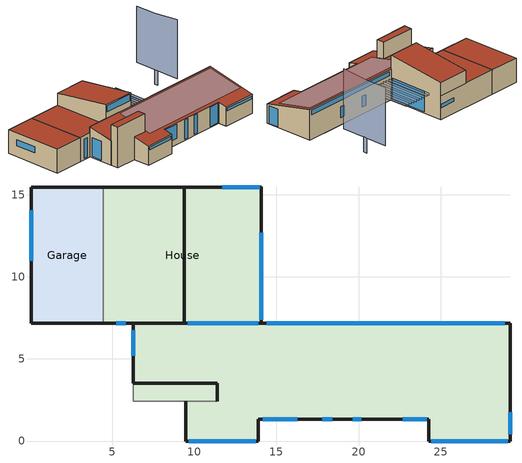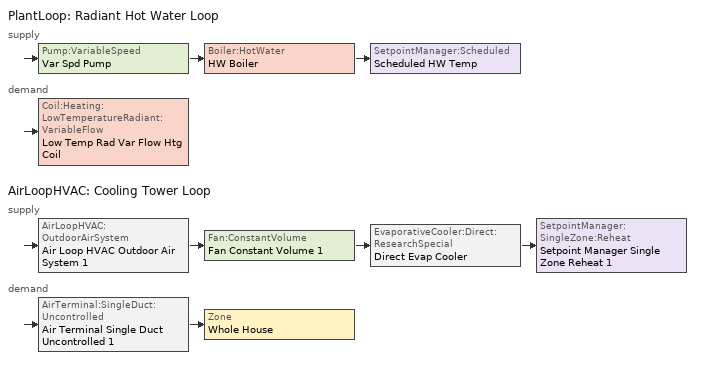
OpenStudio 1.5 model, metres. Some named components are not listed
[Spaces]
House
 floor ground (Radiant Slab Construction): 14.07,15.47 14.07,7.16 4.45,7.16 4.45,15.47 z0; 29.24,7.16 29.24,0 24.28,0 24.28,7.16 z0; 13.88,7.16 13.88,0 9.47,0 9.47,2.42 11.4,2.42 11.4,3.53 6.28,3.53 6.28,7.16 z0; 24.28,7.16 24.28,1.31 13.88,1.31 13.88,7.16 z0
 floor adiabatic (Air Wall 1): 11.4,3.53 11.4,2.42 6.28,2.42 6.28,3.53 z0
 wall outside: 24.28,0 29.24,0 / 9.47,0 13.88,0 z0:2.73; 14.07,15.47 9.4,15.47 z3.38:5.13; 14.07,15.47 4.45,15.47 / 4.45,7.16 6.28,7.16 z0:3.38; 9.4,7.16 6.28,7.16 z3.38:4.29; 29.24,7.16 14.07,7.16 z0:4.29; 24.28,1.31,3.01 24.28,1.31,0 24.28,0,0 24.28,0,2.73; 14.07,7.16,6.2 14.07,7.16,0 14.07,15.47,0 14.07,15.47,5.13; 13.88,1.31,3.01 13.88,0,2.73 13.88,0,0 13.88,1.31,0; 9.47,2.42,3.26 9.47,2.42,0 9.47,0,0 9.47,0,2.73; 29.24,7.16,4.29 29.24,0,2.73 29.24,0,0 29.24,7.16,0; 9.4,7.16,6.2 9.4,15.47,5.13 9.4,15.47,3.38 9.4,7.16,3.38; 6.28,7.16,4.29 6.28,7.16,0 6.28,3.53,0 6.28,3.53,3.5; 14.07,7.16,4.29 14.07,7.16,0 6.28,7.16,0 6.28,7.16,3.38 9.4,7.16,3.38 9.4,7.16,4.29
 wall outside (ASHRAE 189.1-2009 ExtWall Mass ClimateZone 7-8): 13.88,1.31 24.28,1.31 z0:3.01; 11.4,3.53 6.28,3.53 z3.5:5.79; 11.4,2.42,5.79 11.4,2.42,3.26 11.4,3.53,3.5 11.4,3.53,5.79
 wall outside (ASHRAE 90.1-2007 ExtWall SteelFrame ClimateZone alt-res 2-6): 9.4,7.16 14.07,7.16 z4.29:6.2
 wall adiabatic (ASHRAE 189.1-2009 ExtWall Mass ClimateZone 7-8): 6.28,3.53 11.4,3.53 z0:3.5; 11.4,2.42 9.47,2.42 z0:3.26; 6.28,3.53 6.28,2.42 z0:5.79; 11.4,3.53,3.5 11.4,3.53,0 11.4,2.42,0 11.4,2.42,3.26; 6.28,2.42,5.79 6.28,2.42,0 9.47,2.42,0 9.47,2.42,3.26 11.4,2.42,3.26 11.4,2.42,5.79
 wall to Garage: 4.45,15.47 4.45,7.16 z0:3.38
 window: 14.16,1.31 16.27,1.31 z0.87:2.83; 17.8,1.31 18.41,1.31 z0.17:2.88; 19.64,1.31 20.17,1.31 z0.16:2.9; 22.68,1.31 24.15,1.31 z0.11:2.9; 9.66,0 13.74,0 z2.12:2.51; 24.42,0 29.09,0 z2.17:2.52; 29.24,0.4 29.24,1.77 z0.09:2.57; 28.89,7.16 14.4,7.16 z3.48:4.05; 23.43,7.16 22.83,7.16 / 19.42,7.16 18.82,7.16 z1.03:2.5; 14.07,7.4 14.07,12.67 z0.19:3.06; 13.99,15.47 11.69,15.47 z1.68:2.15; 9.59,7.16 13.9,7.16 z5.15:6.03; 5.23,7.16 5.81,7.16 z0.17:2.87; 6.28,6.76 6.28,5.2 z0.17:2.86
 roof outside: 14.07,7.16,6.2 14.07,15.47,5.13 9.4,15.47,5.13 9.4,7.16,6.2; 6.28,7.16,4.29 6.28,3.53,3.5 11.4,3.53,3.5 11.4,2.42,3.26 9.47,2.42,3.26 9.47,0,2.73 13.88,0,2.73 13.88,1.31,3.01 24.28,1.31,3.01 24.28,0,2.73 29.24,0,2.73 29.24,7.16,4.29; 9.4,7.16 9.4,15.47 4.45,15.47 4.45,7.16 z3.38
 roof outside (ASHRAE 189.1-2009 ExtWall Mass ClimateZone 7-8): 11.4,2.42 11.4,3.53 6.28,3.53 6.28,2.42 z5.79
Garage
 floor ground: 4.45,15.47 4.45,7.16 0.07,7.16 0.07,15.47 z0
 wall outside: 4.45,15.47 0.07,15.47 0.07,7.16 4.45,7.16 z0:3.38
 window: 0.07,14.06 0.07,10.98 z1.58:2.44
 roof outside: 4.45,7.16 4.45,15.47 0.07,15.47 0.07,7.16 z3.38
shading: 14.18,7.33 14.18,13.57 / 14.64,7.33 14.64,13.57 / 15.16,7.33 15.16,13.57 / 15.62,7.33 15.62,13.57 / 16.11,7.33 16.11,13.57 / 16.59,7.33 16.59,13.57 / 17.03,7.33 17.03,13.57 / 17.45,7.33 17.45,13.57 / 17.91,7.33 17.91,13.57 / 18.4,7.33 18.4,13.57 z2.83:3.14; 27.12,14.74 27.12,14.28 z0:2.08; 14.13,7.16,4.29 14.13,3.12,3.41 14.13,3.09,0 14.13,7.16,0; 27.12,10.93,10.45 27.12,10.93,2.08 27.12,17.87,2.08 27.12,17.87,10.1 27.12,14.74,10.1; 11.63,6.78,4.31 11.63,1.7,3.2 28.83,1.7,3.2 28.83,6.78,4.31
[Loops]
PlantLoop 'Radiant Hot Water Loop'
 supply: Pump:VariableSpeed 'Var Spd Pump' > Boiler:HotWater 'HW Boiler' > SetpointManager:Scheduled 'Scheduled HW Temp'
 demand: Coil:Heating:LowTemperatureRadiant:VariableFlow 'Low Temp Rad Var Flow Htg Coil'
AirLoopHVAC 'Cooling Tower Loop'
 supply: AirLoopHVAC:OutdoorAirSystem 'Air Loop HVAC Outdoor Air System 1' > Fan:ConstantVolume 'Fan Constant Volume 1' > EvaporativeCooler:Direct:ResearchSpecial 'Direct Evap Cooler' > SetpointManager:SingleZone:Reheat 'Setpoint Manager Single Zone Reheat 1'
 demand: AirTerminal:SingleDuct:Uncontrolled 'Air Terminal Single Duct Uncontrolled 1' > Zone 'Whole House'
[Building]
Building 1: North Axis {deg}=-0; Space Type=90.1-2007 - MidriseApartment - Apartment 1; Default Construction Set=90.1-2007 - CZ5-6 - MidriseApartment 1
[ClimateZones]
Climate Zone Institution Name 1=ASHRAE; Climate Zone Document Name 1=ANSI/ASHRAE Standard 169; Climate Zone Document Year 1=2006; Climate Zone Value 1=5B; Climate Zone Institution Name 2=CEC; Climate Zone Document Name 2=California Climate Zone Descriptions; Climate Zone Document Year 2=1995
[Site]
Site 1: Latitude {deg}=40.13; Longitude {deg}=-105.24; Time Zone {hr}=-7; Elevation {m}=1689
[SizingPeriod:DesignDay] Barometric Pressure {Pa}=83011; Sky Clearness=0; Rain Indicator=0; Snow Indicator=0; Day of Month=21; Daylight Saving Time Indicator=0; Humidity Indicating Type=Wetbulb; Dry-Bulb Temperature Range Modifier Type=DefaultMultipliers
Name | Maximum Dry-Bulb Temperature {C} | Daily Dry-Bulb Temperature Range {deltaC} | Humidity Indicating Conditions at Maximum Dry-Bulb {BasedOnField A3} | Wind Speed {m/s} | Wind Direction {deg} | Month | Day Type | Solar Model Indicator | ASHRAE Taub | ASHRAE Taud
Denver Intl Ap Ann Clg .4% Condns DB=>MWB | 34.6 | 15.2 | 15.7 | 4.2 | 80 | 7 | SummerDesignDay | ASHRAETau | 0.424 | 2.012
Denver Intl Ap Ann Clg .4% Condns WB=>MDB | 27.3 | 15.2 | 18.3 | 4.2 | 80 | 7 | SummerDesignDay | ASHRAETau | 0.424 | 2.012
Denver Intl Ap Ann Htg 99.6% Condns DB | -17.4 | 0 | -17.4 | 3.3 | 160 | 12 | WinterDesignDay | ASHRAEClearSky
[Construction]
ExtSlabCarpet 4in ClimateZone 1-8: MAT-CC05 4 HW CONCRETE, CP02 CARPET PAD
Interior Floor: F16 Acoustic tile, F05 Ceiling air space resistance, M11 100mm lightweight concrete
Interior Wall: G01a 19mm gypsum board, F04 Wall air space resistance, G01a 19mm gypsum board
Interior Ceiling: M11 100mm lightweight concrete, F05 Ceiling air space resistance, F16 Acoustic tile
Exterior Door: F08 Metal surface, I01 25mm insulation board
Interior Window: Clear 3mm
Interior Door; Interior Partition: G05 25mm wood
ASHRAE 189.1-2009 ExtWall Mass ClimateZone 7-8: 1IN Stucco, 8IN Concrete HW, Wall Insulation [44], 1/2IN Gypsum
ASHRAE 90.1-2007 ExtWall SteelFrame ClimateZone alt-res 2-6: Wood Siding, Steel Frame Wall Insulation R-13.81 IP, 1/2IN Gypsum
ASHRAE 90.1-2007 ExtRoof IEAD ClimateZone 2-8: Roof Membrane, IEAD Roof Insulation R-19.72 IP, Metal Decking
ASHRAE 90.1-2007 ExtWindow Metal ClimateZone 4-6: Fixed Window 3.12/0.40/0.31
Air Wall 1: Air Wall Material
[Material] Thermal Absorptance=0.9
Name | Roughness | Thickness {m} | Conductivity {W/m-K} | Density {kg/m3} | Specific Heat {J/kg-K} | Solar Absorptance | Visible Absorptance
MAT-CC05 4 HW CONCRETE | Rough | 0.1016 | 1.311 | 2240 | 836.8 | 0.85 | 0.85
1IN Stucco | Smooth | 0.0253 | 0.6918 | 1858 | 837 | 0.92 | 0.92
8IN Concrete HW | MediumRough | 0.2033 | 1.7296 | 2243 | 837 | 0.65 | 0.65
1/2IN Gypsum | Smooth | 0.0127 | 0.16 | 784.9 | 830 | 0.4 | 0.4
Roof Membrane | VeryRough | 0.0095 | 0.16 | 1121.29 | 1460 | 0.7 | 0.7
Metal Decking | MediumSmooth | 0.0015 | 45.006 | 7680 | 418.4 | 0.6 | 0.6
F16 Acoustic tile | MediumSmooth | 0.0191 | 0.06 | 368 | 590 | 0.3 | 0.3
M11 100mm lightweight concrete | MediumRough | 0.1016 | 0.53 | 1280 | 840 | 0.5 | 0.5
G01a 19mm gypsum board | MediumSmooth | 0.019 | 0.16 | 800 | 1090 | 0.4 | 0.4
F08 Metal surface | Smooth | 0.0008 | 45.28 | 7824 | 500 | 0.7 | 0.7
I01 25mm insulation board | MediumRough | 0.0254 | 0.03 | 43 | 1210 | 0.6 | 0.6
G05 25mm wood | MediumSmooth | 0.0254 | 0.15 | 608 | 1630 | 0.5 | 0.5
Wall Insulation [44] | MediumRough | 0.1104 | 0.0432 | 91 | 837 | 0.5 | 0.5
Wood Siding | MediumSmooth | 0.01 | 0.11 | 544.62 | 1210 | 0.78 | 0.78
Steel Frame Wall Insulation R-13.81 IP | MediumRough | 0.119155 | 0.049 | 265 | 836.8 | 0.7 | 0.7
IEAD Roof Insulation R-19.72 IP | MediumRough | 0.170137 | 0.049 | 265 | 836.8 | 0.7 | 0.7
Slab Insulation | MediumSmooth | 0.1693 | 0.049 | 265 | 836.8 | 0.7 | 0.7
[Material:NoMass]
CP02 CARPET PAD: Roughness=Smooth; Thermal Resistance {m2-K/W}=0.1; Thermal Absorptance=0.9; Solar Absorptance=0.8; Visible Absorptance=0.8
[Material:AirGap]
Name | Thermal Resistance {m2-K/W}
F05 Ceiling air space resistance | 0.18
F04 Wall air space resistance | 0.15
[WindowMaterial:Glazing]
Clear 3mm: Optical Data Type=SpectralAverage; Thickness {m}=0.003; Solar Transmittance at Normal Incidence=0.837; Front Side Solar Reflectance at Normal Incidence=0.075; Back Side Solar Reflectance at Normal Incidence=0; Visible Transmittance at Normal Incidence=0.898; Front Side Visible Reflectance at Normal Incidence=0.081; Back Side Visible Reflectance at Normal Incidence=0; Infrared Transmittance at Normal Incidence=0; Front Side Infrared Hemispherical Emissivity=0.84; Back Side Infrared Hemispherical Emissivity=0.84; Conductivity {W/m-K}=0.9; Dirt Correction Factor for Solar and Visible Transmittance=1; Solar Diffusing=No
[Material:AirWall]
Air Wall Material
[WindowMaterial:SimpleGlazingSystem]
Fixed Window 3.12/0.40/0.31: U-Factor {W/m2-K}=3.12304; Solar Heat Gain Coefficient=0.4; Visible Transmittance=0.31
[DefaultConstructionSet]
90.1-2007 - CZ5-6 - MidriseApartment 1: Default Exterior Surface Constructions=Default Surface Constructions 25; Default Interior Surface Constructions=Default Surface Constructions 26; Default Ground Contact Surface Constructions=Default Surface Constructions 27; Default Exterior SubSurface Constructions=Default Sub Surface Constructions 17; Default Interior SubSurface Constructions=Default Sub Surface Constructions 18; Interior Partition Construction=Interior Partition
[DefaultSurfaceConstructions]
Name | Floor Construction | Wall Construction | Roof Ceiling Construction
Default Surface Constructions 25 | ExtSlabCarpet 4in ClimateZone 1-8 | ASHRAE 90.1-2007 ExtWall SteelFrame ClimateZone alt-res 2-6 | ASHRAE 90.1-2007 ExtRoof IEAD ClimateZone 2-8
Default Surface Constructions 26 | Interior Floor | Interior Wall | Interior Ceiling
Default Surface Constructions 27 | ExtSlabCarpet 4in ClimateZone 1-8 | ExtSlabCarpet 4in ClimateZone 1-8 | ExtSlabCarpet 4in ClimateZone 1-8
[DefaultSubSurfaceConstructions]
Name | Fixed Window Construction | Operable Window Construction | Door Construction | Tubular Daylight Dome Construction | Tubular Daylight Diffuser Construction
Default Sub Surface Constructions 17 | ASHRAE 90.1-2007 ExtWindow Metal ClimateZone 4-6 | ASHRAE 90.1-2007 ExtWindow Metal ClimateZone 4-6 | Exterior Door | Interior Window | Interior Window
Default Sub Surface Constructions 18 | Interior Window | Interior Window | Interior Door
[Construction:InternalSource]
Radiant Slab Construction: 1, 0.154, Slab Insulation, 8IN Concrete HW
[DefaultScheduleSet] Infiltration Schedule=MidriseApartment Infil
Name | Number of People Schedule | People Activity Level Schedule | Lighting Schedule | Electric Equipment Schedule
90.1-2007 - MidriseApartment - Apartment Schedule Set; 90.1-2007 - MidriseApartment - Apartment Schedule Set 1 | MidriseApartment Apartment Occ | MidriseApartment Activity | MidriseApartment Apartment Light | MidriseApartment Apartment Equip
90.1-2007 - MidriseApartment - Corridor Schedule Set 1 |  |  | MidriseApartment Corridor Light
[Lights:Definition] Design Level Calculation Method=Watts/Area
Name | Watts per Space Floor Area {W/m2}
90.1-2007 - MidriseApartment - Apartment Lights Definition; 90.1-2007 - MidriseApartment - Apartment Lights Definition 1 | 11.8403
90.1-2007 - MidriseApartment - Corridor Lights Definition 1 | 5.38196
[DesignSpecification:OutdoorAir]
90.1-2007 - MidriseApartment - Corridor Ventilation 1: Outdoor Air Method=Sum; Outdoor Air Flow per Floor Area {m3/s-m2}=0.0003048
[People:Definition] Number of People Calculation Method=People/Area; People per Space Floor Area {person/m2}=0.0283091; Fraction Radiant=0.3
90.1-2007 - MidriseApartment - Apartment People Definition; 90.1-2007 - MidriseApartment - Apartment People Definition 1
[ElectricEquipment:Definition] Design Level Calculation Method=Watts/Area; Watts per Space Floor Area {W/m2}=3.87501
90.1-2007 - MidriseApartment - Apartment Electric Equipment Definition; 90.1-2007 - MidriseApartment - Apartment Electric Equipment Definition 1
[ThermostatSetpoint:DualSetpoint]
Thermostat Setpoint Dual Setpoint 1: Heating Setpoint Temperature Schedule=Heating Setpoint; Cooling Setpoint Temperature Schedule=Cooling Setpoint
[SpaceType] Standards Building Type=MidriseApartment
Name | Default Schedule Set | Standards Space Type | Design Specification Outdoor Air Object
90.1-2007 - MidriseApartment - Apartment | 90.1-2007 - MidriseApartment - Apartment Schedule Set | Apartment
90.1-2007 - MidriseApartment - Apartment 1 | 90.1-2007 - MidriseApartment - Apartment Schedule Set 1 | Apartment
90.1-2007 - MidriseApartment - Corridor | 90.1-2007 - MidriseApartment - Corridor Schedule Set 1 | Corridor | 90.1-2007 - MidriseApartment - Corridor Ventilation 1
[Lights]
Name | Lights Definition | Space or SpaceType
90.1-2007 - MidriseApartment - Apartment Lights | 90.1-2007 - MidriseApartment - Apartment Lights Definition | 90.1-2007 - MidriseApartment - Apartment
90.1-2007 - MidriseApartment - Apartment Lights 1 | 90.1-2007 - MidriseApartment - Apartment Lights Definition 1 | 90.1-2007 - MidriseApartment - Apartment 1
90.1-2007 - MidriseApartment - Corridor Lights | 90.1-2007 - MidriseApartment - Corridor Lights Definition 1 | 90.1-2007 - MidriseApartment - Corridor
[People]
Name | People Definition | Space or SpaceType
90.1-2007 - MidriseApartment - Apartment People | 90.1-2007 - MidriseApartment - Apartment People Definition | 90.1-2007 - MidriseApartment - Apartment
90.1-2007 - MidriseApartment - Apartment People 1 | 90.1-2007 - MidriseApartment - Apartment People Definition 1 | 90.1-2007 - MidriseApartment - Apartment 1
[SpaceInfiltration:DesignFlowRate] Design Flow Rate Calculation Method=Flow/ExteriorArea; Flow per Exterior Surface Area {m3/s-m2}=0.000226568
Name | Space or SpaceType
90.1-2007 - MidriseApartment - Apartment Infiltration | 90.1-2007 - MidriseApartment - Apartment
90.1-2007 - MidriseApartment - Apartment Infiltration 1 | 90.1-2007 - MidriseApartment - Apartment 1
90.1-2007 - MidriseApartment - Corridor Infiltration | 90.1-2007 - MidriseApartment - Corridor
[ElectricEquipment]
Name | Electric Equipment Definition | Space or SpaceType
90.1-2007 - MidriseApartment - Apartment Electric Equipment | 90.1-2007 - MidriseApartment - Apartment Electric Equipment Definition | 90.1-2007 - MidriseApartment - Apartment
90.1-2007 - MidriseApartment - Apartment Electric Equipment 1 | 90.1-2007 - MidriseApartment - Apartment Electric Equipment Definition 1 | 90.1-2007 - MidriseApartment - Apartment 1
[BuildingStory]
Building Story 1
[ThermalZone] Use Ideal Air Loads=No
Name | Multiplier | Primary Daylighting Control | Thermostat
Whole House | 1 | Daylighting Control 1 | Thermostat Setpoint Dual Setpoint 1
Garage
[Sizing:Zone] Zone Cooling Design Supply Air Temperature {C}=14; Zone Heating Design Supply Air Temperature {C}=40; Zone Cooling Design Supply Air Humidity Ratio {kg-H2O/kg-air}=0.0085; Zone Heating Design Supply Air Humidity Ratio {kg-H2O/kg-air}=0.008; Cooling Design Air Flow Method=DesignDay; Heating Design Air Flow Method=DesignDay
Whole House; Garage
[Zone equipment]
Whole House: Low Temp Radiant Var Flow, Air Terminal Single Duct Uncontrolled 1
[Space] Building Story=Building Story 1
Name | Space Type | Thermal Zone
House | 90.1-2007 - MidriseApartment - Apartment | Whole House
Garage | 90.1-2007 - MidriseApartment - Corridor | Garage
[Daylighting:Control]
Daylighting Control 1: Space=House; Position X-Coordinate {m}=7.26554; Position Y-Coordinate {m}=11.012; Position Z-Coordinate {m}=0.762; Psi Rotation Around X-Axis {deg}=0; Theta Rotation Around Y-Axis {deg}=-0; Phi Rotation Around Z-Axis {deg}=0; Illuminance Setpoint {lux}=753.474; Lighting Control Type=Continuous/Off
[PlantLoop]
Radiant Hot Water Loop: Fluid Type=Water; Maximum Loop Temperature {C}=90; Minimum Loop Temperature {C}=0; Plant Loop Volume {m3}=Autocalculate
[Sizing:Plant]
Radiant Hot Water Loop: Loop Type=Heating; Design Loop Exit Temperature {C}=82; Loop Design Temperature Difference {deltaC}=11
[Boiler:HotWater]
HW Boiler: Fuel Type=Electricity; Nominal Thermal Efficiency=0.8; Efficiency Curve Temperature Evaluation Variable=LeavingBoiler; Normalized Boiler Efficiency Curve=Boiler Efficiency; Design Water Outlet Temperature {C}=60; Minimum Part Load Ratio=0; Water Outlet Upper Temperature Limit {C}=100; Boiler Flow Mode=LeavingSetpointModulated; Parasitic Electric Load {W}=50; Sizing Factor=1
[SetpointManager:Scheduled]
Scheduled HW Temp: Control Variable=Temperature; Schedule=Hot Water Temperature
[ZoneHVAC:LowTemperatureRadiant:VariableFlow]
Low Temp Radiant Var Flow: Availability Schedule=Always On Discrete; Low Temp Radiant Variable Flow Heating Coil=Low Temp Rad Var Flow Htg Coil; Low Temp Radiant Variable Flow Cooling Coil=Low Temp Rad Var Flow Clg Coil; Radiant Surface Type=Floors; Hydronic Tubing Inside Diameter {m}=0.013; Temperature Control Type=MeanAirTemperature
[Coil:Cooling:LowTemperatureRadiant:VariableFlow]
Low Temp Rad Var Flow Clg Coil: Maximum Cold Water Flow {m3/s}=0; Cooling Control Temperature Schedule=Var Vol Rad Clg Air Temp Sch
[Coil:Heating:LowTemperatureRadiant:VariableFlow]
Low Temp Rad Var Flow Htg Coil: Heating Control Temperature Schedule=Var Vol Rad Htg Surface Temperature
[AirLoopHVAC]
Cooling Tower Loop: Design Supply Air Flow Rate {m3/s}=AutoSize
[AvailabilityManager:Scheduled]
Availability Manager Scheduled 1: Schedule=Cooling Availability Schedule
[AvailabilityManager:NightCycle]
Availability Manager Night Cycle 1: Control Type=StayOff
[Sizing:System]
Cooling Tower Loop: Type of Load to Size On=Sensible; Design Outdoor Air Flow Rate {m3/s}=Autosize; Minimum System Air Flow Ratio=1; Preheat Design Temperature {C}=7; Preheat Design Humidity Ratio {kg-H2O/kg-Air}=0.008; Precool Design Temperature {C}=12.8; Precool Design Humidity Ratio {kg-H2O/kg-Air}=0.008; Central Cooling Design Supply Air Temperature {C}=12.8; Central Heating Design Supply Air Temperature {C}=40; Sizing Option=NonCoincident; 100% Outdoor Air in Cooling=Yes; 100% Outdoor Air in Heating=Yes; Central Cooling Design Supply Air Humidity Ratio {kg-H2O/kg-Air}=0.0085; Central Heating Design Supply Air Humidity Ratio {kg-H2O/kg-Air}=0.008; Cooling Design Air Flow Method=DesignDay; Cooling Design Air Flow Rate {m3/s}=0; Heating Design Air Flow Method=DesignDay; Heating Design Air Flow Rate {m3/s}=0; System Outdoor Air Method=ZoneSum
[Fan:ConstantVolume]
Fan Constant Volume 1: Availability Schedule=Always On Discrete; Fan Efficiency=1; Pressure Rise {Pa}=1; Maximum Flow Rate {m3/s}=AutoSize; Motor Efficiency=1
[SetpointManager:SingleZone:Reheat]
Setpoint Manager Single Zone Reheat 1: Minimum Supply Air Temperature {C}=-99; Maximum Supply Air Temperature {C}=99; Control Zone=Whole House
[Controller:OutdoorAir]
Controller Outdoor Air 1: Minimum Outdoor Air Flow Rate {m3/s}=Autosize; Maximum Outdoor Air Flow Rate {m3/s}=Autosize; Economizer Control Type=NoEconomizer; Economizer Control Action Type=ModulateFlow; Economizer Maximum Limit Dry-Bulb Temperature {C}=28; Economizer Maximum Limit Enthalpy {J/kg}=64000; Economizer Minimum Limit Dry-Bulb Temperature {C}=-100; Lockout Type=NoLockout; Minimum Limit Type=FixedMinimum; Minimum Outdoor Air Schedule=Always On Discrete; Controller Mechanical Ventilation=Controller Mechanical Ventilation 1; High Humidity Control=No; Heat Recovery Bypass Control Type=BypassWhenWithinEconomizerLimits
[Controller:MechanicalVentilation]
Controller Mechanical Ventilation 1: Availability Schedule=Always On Discrete; System Outdoor Air Method=ZoneSum
[AirLoopHVAC:OutdoorAirSystem]
Air Loop HVAC Outdoor Air System 1: Controller=Controller Outdoor Air 1
[AirTerminal:SingleDuct:Uncontrolled]
Air Terminal Single Duct Uncontrolled 1: Availability Schedule=Always On Discrete; Maximum Air Flow Rate {m3/s}=AutoSize
[EvaporativeCooler:Direct:ResearchSpecial]
Direct Evap Cooler: Availability Schedule=Always On Discrete 1; Cooler Effectiveness=0.85; Recirculating Water Pump Power Consumption {W}=50; Drift Loss Fraction=0; Blowdown Concentration Ratio=0
[Schedule:Ruleset]
Name | Default Day Schedule | Summer Design Day Schedule | Winter Design Day Schedule
MidriseApartment Apartment Light | MidriseApartment Apartment Light Default Schedule | MidriseApartment Apartment Light Summer Design Day | MidriseApartment Apartment Light Winter Design Day
MidriseApartment Apartment Occ | MidriseApartment Apartment Occ Default Schedule | MidriseApartment Apartment Occ Summer Design Day | MidriseApartment Apartment Occ Winter Design Day
MidriseApartment Activity | MidriseApartment Activity Default Schedule | MidriseApartment Activity Summer Design Day | MidriseApartment Activity Winter Design Day
MidriseApartment Infil | MidriseApartment Infil Default Schedule | MidriseApartment Infil Summer Design Day | MidriseApartment Infil Winter Design Day
MidriseApartment Apartment Equip | MidriseApartment Apartment Equip Default Schedule | MidriseApartment Apartment Equip Summer Design Day | MidriseApartment Apartment Equip Winter Design Day
MidriseApartment Corridor Light | MidriseApartment Corridor Light Default Schedule | MidriseApartment Corridor Light Summer Design Day | MidriseApartment Corridor Light Winter Design Day
Heating Setpoint | MidriseApartment Office HtgSetp Default Schedule | MidriseApartment Office HtgSetp Summer Design Day | MidriseApartment Office HtgSetp Winter Design Day
Cooling Setpoint | MidriseApartment Office ClgSetp Default Schedule | MidriseApartment Office ClgSetp Summer Design Day | MidriseApartment Office ClgSetp Winter Design Day
Hot Water Temperature | Hot Water Temperature Default | Hot Water Temperature Summer Design Day | Hot Water Temperature Winter Design Day
Var Vol Rad Clg Air Temp Sch | Var Vol Rad Clg Air Temp Sch All Days
Var Vol Rad Htg Surface Temperature | Var Vol Rad Htg Air Temp Sch All Days
Cooling Availability Schedule | Schedule Day 9 | Schedule Day 15 | Schedule Day 16
[Schedule:Day]
MidriseApartment Apartment Light Default Schedule; MidriseApartment Apartment Light Summer Design Day; MidriseApartment Apartment Light Winter Design Day: 4, 0, 0.067, 5, 0, 0.187, 6, 0, 0.394, 7, 0, 0.44, 8, 0, 0.393, 9, 0, 0.172, 15, 0, 0.119, 16, 0, 0.206, 17, 0, 0.439, 18, 0, 0.616, 19, 0, 0.829, 20, 0, 0.986, 21, 0, 1, 22, 0, 0.692, 23, 0, 0.384, 24, 0, 0.16
MidriseApartment Apartment Occ Default Schedule; MidriseApartment Apartment Occ Summer Design Day; MidriseApartment Apartment Occ Winter Design Day: 7, 0, 1, 8, 0, 0.85, 9, 0, 0.39, 16, 0, 0.25, 17, 0, 0.3, 18, 0, 0.52, 21, 0, 0.87, 24, 0, 1
MidriseApartment Activity Default Schedule; MidriseApartment Activity Summer Design Day; MidriseApartment Activity Winter Design Day: 24, 0, 120
MidriseApartment Infil Default Schedule; MidriseApartment Infil Summer Design Day; MidriseApartment Infil Winter Design Day; MidriseApartment Corridor Light Default Schedule; MidriseApartment Corridor Light Summer Design Day; MidriseApartment Corridor Light Winter Design Day; Schedule Day 12; Schedule Day 15: 24, 0, 1
MidriseApartment Apartment Equip Default Schedule; MidriseApartment Apartment Equip Summer Design Day; MidriseApartment Apartment Equip Winter Design Day: 1, 0, 0.45, 2, 0, 0.41, 3, 0, 0.39, 5, 0, 0.38, 6, 0, 0.43, 7, 0, 0.54, 8, 0, 0.65, 9, 0, 0.66, 10, 0, 0.67, 11, 0, 0.69, 12, 0, 0.7, 13, 0, 0.69, 14, 0, 0.66, 15, 0, 0.65, 16, 0, 0.68, 17, 0, 0.8, 19, 0, 1, 20, 0, 0.93, 21, 0, 0.89, 22, 0, 0.85, 23, 0, 0.71, 24, 0, 0.58
MidriseApartment Office HtgSetp Default Schedule: 6, 0, 15.645, 7, 0, 18.3, 21, 0, 20, 22, 0, 18.3, 24, 0, 15.6
MidriseApartment Office HtgSetp Summer Design Day: 24, 0, 15.6
MidriseApartment Office HtgSetp Winter Design Day: 24, 0, 21.1
MidriseApartment Office ClgSetp Default Schedule: 24, 0, 25
MidriseApartment Office ClgSetp Summer Design Day: 24, 0, 20
MidriseApartment Office ClgSetp Winter Design Day: 24, 0, 29.4
Hot Water Temperature Default; Hot Water Temperature Summer Design Day; Hot Water Temperature Winter Design Day: 24, 0, 60
Var Vol Rad Clg Air Temp Sch All Days: 24, 0, 35
Var Vol Rad Htg Air Temp Sch All Days: 5, 0, 16, 22, 0, 18, 24, 0, 16
Schedule Day 9; Schedule Day 16: 24, 0, 0
[Schedule:Rule]
Schedule Rule 1: Schedule Ruleset=Cooling Availability Schedule; Rule Order=0; Day Schedule=Schedule Day 12; Apply Sunday=Yes; Apply Monday=Yes; Apply Tuesday=Yes; Apply Wednesday=Yes; Apply Thursday=Yes; Apply Friday=Yes; Apply Saturday=Yes; Date Specification Type=DateRange; Start Month=4; Start Day=15; End Month=10; End Day=31
[Schedule:Constant] Value=1
Always On Discrete 1; Always On Discrete
[Curve:Biquadratic]
Boiler Efficiency: Coefficient1 Constant=1; Coefficient2 x=0; Coefficient3 x**2=0; Coefficient4 y=0; Coefficient5 y**2=0; Coefficient6 x*y=0; Minimum Value of x {BasedOnField A2}=0; Maximum Value of x {BasedOnField A2}=1; Minimum Value of y {BasedOnField A3}=0; Maximum Value of y {BasedOnField A3}=1
